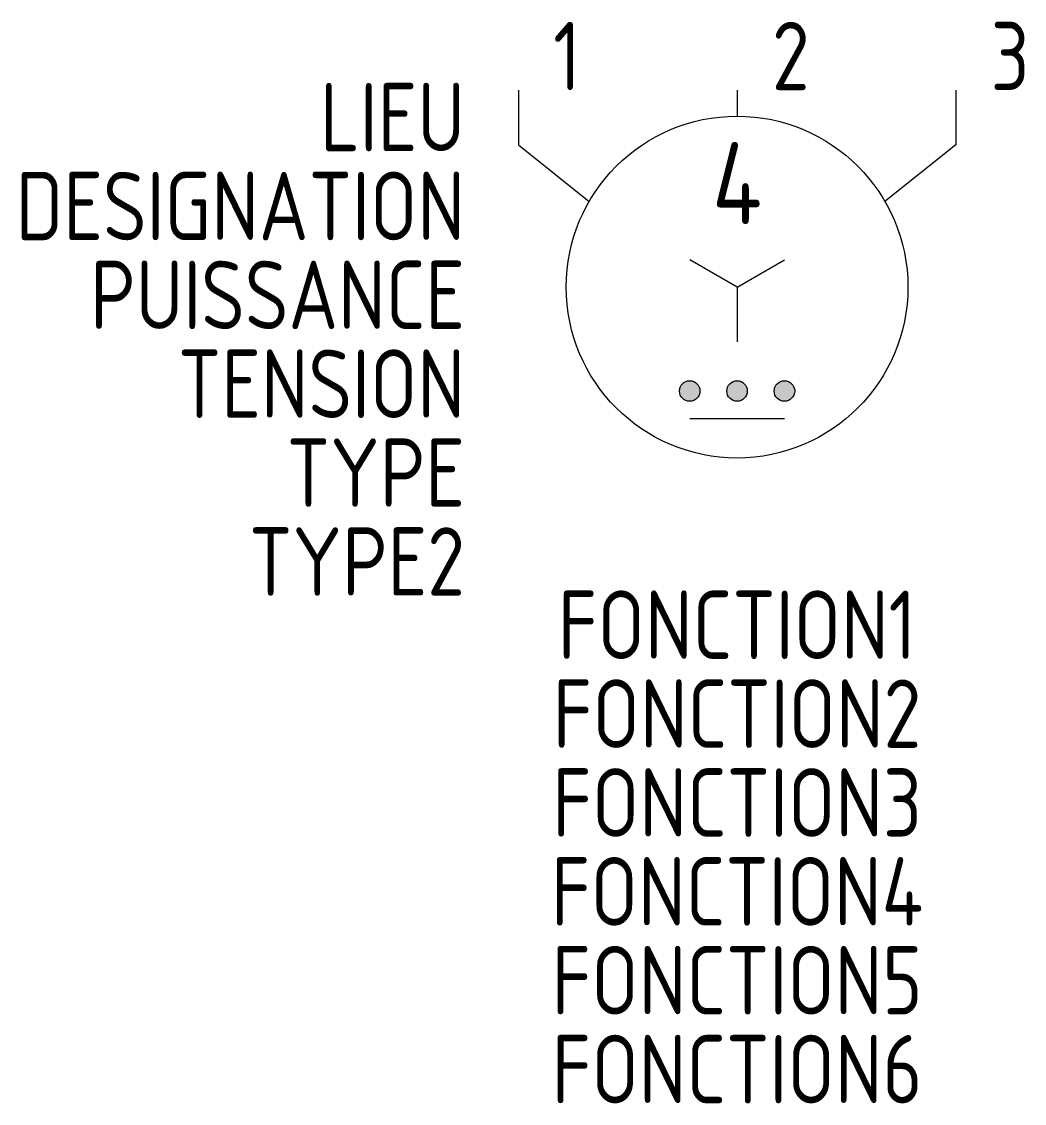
# Model space of a CAD drawing. Extents: x -1602.8 to -1566.1, y -916.6 to -877.1.
import ezdxf
from ezdxf.enums import TextEntityAlignment as Align

# ---------------------------------------------------------------- set-up
doc = ezdxf.new("R2010")
doc.units = 0
for name, color, linetype in [('SYMB_FIL', 3, 'CONTINUOUS'), ('SYMB_FIL_FIN', 1, 'CONTINUOUS'), ('SYMB_TXT_CONTACT', 2, 'CONTINUOUS'), ('SYMB_TXT_NOM', 3, 'CONTINUOUS')]:
    doc.layers.add(name, color=color, linetype=linetype)
doc.styles.add('NET2_5', font='isocp.shx', dxfattribs={"width": 0.9, "height": 2.5})
doc.styles.add('NET_3', font='isocp.shx', dxfattribs={"width": 0.9, "height": 3})

msp = doc.modelspace()

# ---------------------------------------------------------------- hatches: boundary and pattern name
at = {"layer": 'SYMB_FIL_FIN'}
for points in [[(-1578.741, -890.593, 1), (-1577.991, -890.593, 1)], [(-1577.009, -890.593, 1), (-1576.259, -890.593, 1)], [(-1575.277, -890.593, 1), (-1574.527, -890.593, 1)]]:
    msp.add_hatch(color=256, dxfattribs=at).paths.add_polyline_path(points)

# ---------------------------------------------------------------- linework, layer by layer
at = {"layer": 'SYMB_FIL'}
for p, q in [((-1584.634, -879.593), (-1584.634, -881.593)), ((-1576.634, -879.593), (-1576.634, -880.543)), ((-1568.634, -879.593), (-1568.634, -881.593)), ((-1584.634, -881.593), (-1582.045, -883.665)), ((-1568.634, -881.593), (-1571.223, -883.665))]:
    msp.add_line(p, q, dxfattribs=at)
msp.add_circle((-1576.634, -886.793), 6.25, dxfattribs=at)
at = {"layer": 'SYMB_FIL_FIN'}
for p, q in [((-1576.634, -886.793), (-1578.366, -885.793)), ((-1576.634, -886.793), (-1574.902, -885.793)), ((-1576.634, -886.793), (-1576.634, -888.793)), ((-1578.366, -891.593), (-1574.902, -891.593))]:
    msp.add_line(p, q, dxfattribs=at)
for centre in [(-1578.366, -890.593), (-1576.634, -890.593), (-1574.902, -890.593)]:
    msp.add_circle(centre, 0.375, dxfattribs=at)

# ---------------------------------------------------------------- texts
at = {"layer": 'SYMB_TXT_CONTACT', "style": 'NET2_5', "width": 0.9, "flags": 8}
for tag, p, s in [('1', (-1583.359, -879.593), 'U'), ('2', (-1575.359, -879.593), 'V'), ('3', (-1567.359, -879.593), 'W')]:
    msp.add_attdef(tag, p, s, height=2.5, dxfattribs=at)
at = {"layer": 'SYMB_TXT_CONTACT', "style": 'NET_3', "width": 0.9, "flags": 8}
msp.add_attdef('4', text='M', height=3, dxfattribs=at).set_placement((-1576.634, -882.993), align=Align.MIDDLE_CENTER)
at = {"layer": 'SYMB_TXT_NOM', "style": 'NET2_5', "width": 0.9, "flags": 8}
for tag, text, p in [('LIEU', '', (-1586.587, -881.828)), ('DESIGNATION', 'M?', (-1586.587, -885.078)), ('PUISSANCE', 'KW', (-1586.587, -888.328)), ('TENSION', 'V', (-1586.587, -891.578)), ('TYPE', 'A', (-1586.587, -894.828)), ('TYPE2', '', (-1586.587, -898.078))]:
    msp.add_attdef(tag, text=text, height=2.5, dxfattribs=at).set_placement(p, align=Align.RIGHT)
for tag, p in [('FONCTION1', (-1576.634, -900.393)), ('FONCTION2', (-1576.634, -903.643)), ('FONCTION3', (-1576.634, -906.893)), ('FONCTION4', (-1576.634, -910.143)), ('FONCTION5', (-1576.634, -913.393)), ('FONCTION6', (-1576.634, -916.643))]:
    msp.add_attdef(tag, text='', height=2.5, dxfattribs=at).set_placement(p, align=Align.CENTER)

doc.saveas('drawing.dxf')
